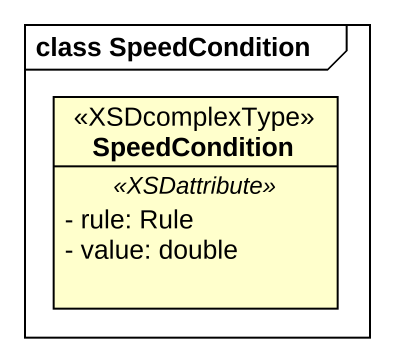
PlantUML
@startuml
mainframe class SpeedCondition
hide circle
hide empty members
skinparam classAttributeIconSize 0
class SpeedCondition <<XSDcomplexType>> {
  .. <<XSDattribute>> ..
  - rule: Rule
  - value: double
}
@enduml
